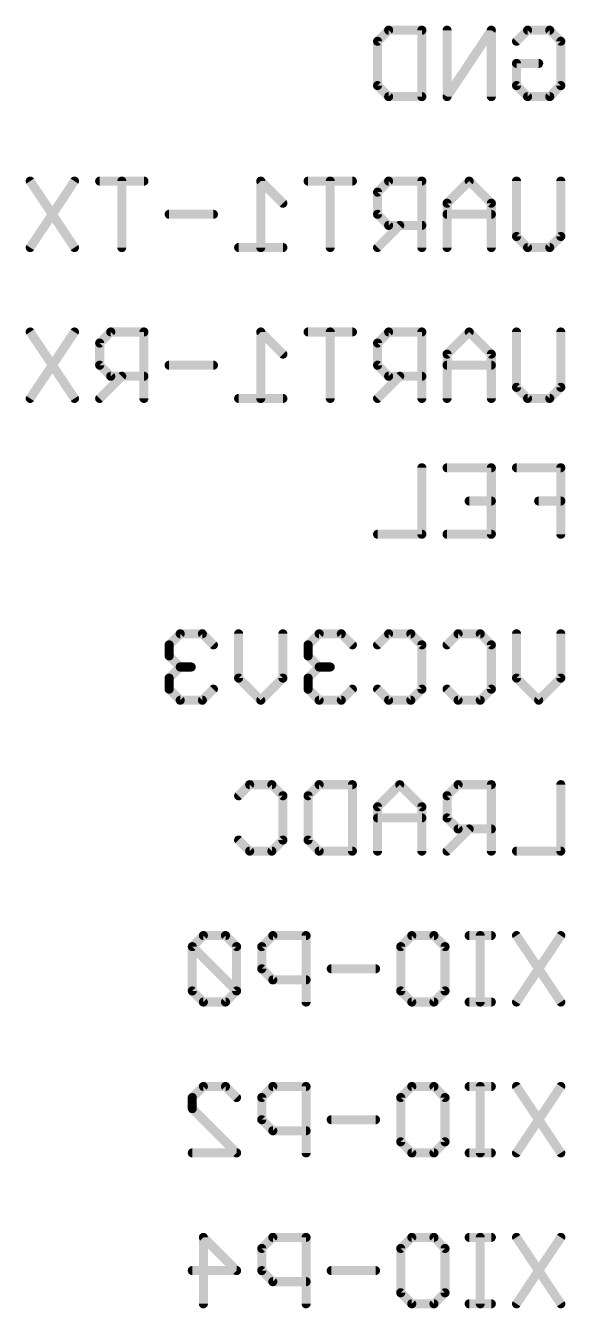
# Model space of a CAD drawing. Extents: x -84 to 55, y -33 to 162.
# Drawn here: x 1.64 to 10.72, y 114.5 to 136.09 of the extents above; entities that cross this region are included whole.
import ezdxf

# ---------------------------------------------------------------- set-up
doc = ezdxf.new("R2010")
doc.units = 0
doc.layers.add('22', color=6, linetype='CONTINUOUS')

msp = doc.modelspace()

# ---------------------------------------------------------------- linework, layer by layer
at = {"layer": '22', "const_width": 0.1524}
for points in [[(7.5613, 135.8323), (7.7477, 136.0188)], [(7.7477, 136.0188), (8.307, 136.0188)], [(8.307, 136.0188), (8.307, 134.9002)], [(9.4764, 136.0188), (8.7307, 134.9002)], [(8.7307, 134.9002), (8.7307, 136.0188)], [(9.4764, 134.9002), (9.4764, 136.0188)], [(9.9001, 135.8323), (10.0865, 136.0188)], [(10.0865, 136.0188), (10.4594, 136.0188)], [(10.4594, 136.0188), (10.6458, 135.8323)], [(7.5613, 135.0866), (7.5613, 135.8323)], [(10.6458, 135.8323), (10.6458, 135.0866)], [(9.9001, 135.0866), (9.9001, 135.4595)], [(9.9001, 135.4595), (10.2729, 135.4595)], [(7.7477, 134.9002), (7.5613, 135.0866)], [(10.0865, 134.9002), (9.9001, 135.0866)], [(10.6458, 135.0866), (10.4594, 134.9002)], [(8.307, 134.9002), (7.7477, 134.9002)], [(10.4594, 134.9002), (10.0865, 134.9002)], [(2.46, 133.4788), (1.7143, 132.3602)], [(1.7143, 133.4788), (2.46, 132.3602)], [(3.6294, 133.4788), (2.8837, 133.4788)], [(3.2566, 132.3602), (3.2566, 133.4788)], [(5.9682, 133.1059), (5.5954, 133.4788)], [(5.5954, 133.4788), (5.5954, 132.3602)], [(7.1376, 133.4788), (6.3919, 133.4788)], [(6.7648, 132.3602), (6.7648, 133.4788)], [(7.7477, 133.4788), (7.5613, 133.2923)], [(8.307, 133.4788), (7.7477, 133.4788)], [(8.307, 132.3602), (8.307, 133.4788)], [(9.1036, 133.4788), (8.7307, 133.1059)], [(9.4764, 133.1059), (9.1036, 133.4788)], [(9.9001, 132.5466), (9.9001, 133.4788)], [(10.6458, 133.4788), (10.6458, 132.5466)], [(7.5613, 133.2923), (7.5613, 132.9195)], [(8.7307, 133.1059), (8.7307, 132.3602)], [(9.4764, 132.3602), (9.4764, 133.1059)], [(4.7988, 132.9195), (4.0531, 132.9195)], [(7.5613, 132.9195), (7.7477, 132.7331)], [(7.9342, 132.7331), (7.5613, 132.3602)], [(7.7477, 132.7331), (8.307, 132.7331)], [(9.4764, 132.9195), (8.7307, 132.9195)], [(10.0865, 132.3602), (9.9001, 132.5466)], [(10.6458, 132.5466), (10.4594, 132.3602)], [(5.9682, 132.3602), (5.2225, 132.3602)], [(10.4594, 132.3602), (10.0865, 132.3602)], [(2.46, 130.9388), (1.7143, 129.8202)], [(1.7143, 130.9388), (2.46, 129.8202)], [(3.0701, 130.9388), (2.8837, 130.7523)], [(3.6294, 130.9388), (3.0701, 130.9388)], [(3.6294, 129.8202), (3.6294, 130.9388)], [(5.9682, 130.5659), (5.5954, 130.9388)], [(5.5954, 130.9388), (5.5954, 129.8202)], [(7.1376, 130.9388), (6.3919, 130.9388)], [(6.7648, 129.8202), (6.7648, 130.9388)], [(7.7477, 130.9388), (7.5613, 130.7523)], [(8.307, 130.9388), (7.7477, 130.9388)], [(8.307, 129.8202), (8.307, 130.9388)], [(9.1036, 130.9388), (8.7307, 130.5659)], [(9.4764, 130.5659), (9.1036, 130.9388)], [(9.9001, 130.0066), (9.9001, 130.9388)], [(10.6458, 130.9388), (10.6458, 130.0066)], [(2.8837, 130.7523), (2.8837, 130.3795)], [(7.5613, 130.7523), (7.5613, 130.3795)], [(8.7307, 130.5659), (8.7307, 129.8202)], [(9.4764, 129.8202), (9.4764, 130.5659)], [(2.8837, 130.3795), (3.0701, 130.193)], [(4.7988, 130.3795), (4.0531, 130.3795)], [(7.5613, 130.3795), (7.7477, 130.193)], [(9.4764, 130.3795), (8.7307, 130.3795)], [(3.2566, 130.193), (2.8837, 129.8202)], [(3.0701, 130.193), (3.6294, 130.193)], [(7.9342, 130.193), (7.5613, 129.8202)], [(7.7477, 130.193), (8.307, 130.193)], [(10.0865, 129.8202), (9.9001, 130.0066)], [(10.6458, 130.0066), (10.4594, 129.8202)], [(5.9682, 129.8202), (5.2225, 129.8202)], [(10.4594, 129.8202), (10.0865, 129.8202)], [(8.307, 128.6528), (8.307, 127.5342)], [(8.7307, 128.6528), (9.4764, 128.6528)], [(9.4764, 128.6528), (9.4764, 127.5342)], [(10.6458, 128.6528), (9.9001, 128.6528)], [(10.6458, 127.5342), (10.6458, 128.6528)], [(9.4764, 128.0935), (9.1036, 128.0935)], [(10.6458, 128.0935), (10.2729, 128.0935)], [(8.307, 127.5342), (7.5613, 127.5342)], [(9.4764, 127.5342), (8.7307, 127.5342)], [(4.2395, 125.8588), (4.0531, 125.6723)], [(4.6124, 125.8588), (4.2395, 125.8588)], [(4.7988, 125.6723), (4.6124, 125.8588)], [(5.2225, 125.1131), (5.2225, 125.8588)], [(5.9682, 125.8588), (5.9682, 125.1131)], [(6.5783, 125.8588), (6.3919, 125.6723)], [(6.9512, 125.8588), (6.5783, 125.8588)], [(7.1376, 125.6723), (6.9512, 125.8588)], [(7.5613, 125.6723), (7.7477, 125.8588)], [(7.7477, 125.8588), (8.1206, 125.8588)], [(8.1206, 125.8588), (8.307, 125.6723)], [(8.7307, 125.6723), (8.9171, 125.8588)], [(8.9171, 125.8588), (9.29, 125.8588)], [(9.29, 125.8588), (9.4764, 125.6723)], [(9.9001, 125.1131), (9.9001, 125.8588)], [(10.6458, 125.8588), (10.6458, 125.1131)], [(4.0531, 125.6723), (4.0531, 125.4859)], [(6.3919, 125.6723), (6.3919, 125.4859)], [(8.307, 125.6723), (8.307, 124.9266)], [(9.4764, 125.6723), (9.4764, 124.9266)], [(4.0531, 125.4859), (4.2395, 125.2995)], [(6.3919, 125.4859), (6.5783, 125.2995)], [(4.2395, 125.2995), (4.0531, 125.1131)], [(4.2395, 125.2995), (4.426, 125.2995)], [(6.5783, 125.2995), (6.3919, 125.1131)], [(6.5783, 125.2995), (6.7648, 125.2995)], [(4.0531, 125.1131), (4.0531, 124.9266)], [(5.5954, 124.7402), (5.2225, 125.1131)], [(5.9682, 125.1131), (5.5954, 124.7402)], [(6.3919, 125.1131), (6.3919, 124.9266)], [(10.2729, 124.7402), (9.9001, 125.1131)], [(10.6458, 125.1131), (10.2729, 124.7402)], [(4.0531, 124.9266), (4.2395, 124.7402)], [(4.2395, 124.7402), (4.6124, 124.7402)], [(4.6124, 124.7402), (4.7988, 124.9266)], [(6.3919, 124.9266), (6.5783, 124.7402)], [(6.5783, 124.7402), (6.9512, 124.7402)], [(6.9512, 124.7402), (7.1376, 124.9266)], [(7.7477, 124.7402), (7.5613, 124.9266)], [(8.1206, 124.7402), (7.7477, 124.7402)], [(8.307, 124.9266), (8.1206, 124.7402)], [(8.9171, 124.7402), (8.7307, 124.9266)], [(9.29, 124.7402), (8.9171, 124.7402)], [(9.4764, 124.9266), (9.29, 124.7402)], [(5.2225, 123.1323), (5.4089, 123.3188)], [(5.4089, 123.3188), (5.7818, 123.3188)], [(5.7818, 123.3188), (5.9682, 123.1323)], [(6.3919, 123.1323), (6.5783, 123.3188)], [(6.5783, 123.3188), (7.1376, 123.3188)], [(7.1376, 123.3188), (7.1376, 122.2002)], [(7.9342, 123.3188), (7.5613, 122.9459)], [(8.307, 122.9459), (7.9342, 123.3188)], [(8.9171, 123.3188), (8.7307, 123.1323)], [(9.4764, 123.3188), (8.9171, 123.3188)], [(9.4764, 122.2002), (9.4764, 123.3188)], [(10.6458, 123.3188), (10.6458, 122.2002)], [(5.9682, 123.1323), (5.9682, 122.3866)], [(6.3919, 122.3866), (6.3919, 123.1323)], [(8.7307, 123.1323), (8.7307, 122.7595)], [(7.5613, 122.9459), (7.5613, 122.2002)], [(8.307, 122.2002), (8.307, 122.9459)], [(8.307, 122.7595), (7.5613, 122.7595)], [(8.7307, 122.7595), (8.9171, 122.5731)], [(9.1036, 122.5731), (8.7307, 122.2002)], [(8.9171, 122.5731), (9.4764, 122.5731)], [(5.4089, 122.2002), (5.2225, 122.3866)], [(5.9682, 122.3866), (5.7818, 122.2002)], [(6.5783, 122.2002), (6.3919, 122.3866)], [(5.7818, 122.2002), (5.4089, 122.2002)], [(7.1376, 122.2002), (6.5783, 122.2002)], [(10.6458, 122.2002), (9.9001, 122.2002)], [(4.6293, 120.7788), (4.4429, 120.5923)], [(5.0022, 120.7788), (4.6293, 120.7788)], [(5.1886, 120.5923), (5.0022, 120.7788)], [(5.7987, 120.7788), (5.6123, 120.5923)], [(6.358, 120.7788), (5.7987, 120.7788)], [(6.358, 119.6602), (6.358, 120.7788)], [(7.9511, 120.5923), (8.1375, 120.7788)], [(8.1375, 120.7788), (8.5104, 120.7788)], [(8.5104, 120.7788), (8.6968, 120.5923)], [(9.4764, 120.7788), (9.1036, 120.7788)], [(9.29, 119.6602), (9.29, 120.7788)], [(10.6458, 120.7788), (9.9001, 119.6602)], [(9.9001, 120.7788), (10.6458, 119.6602)], [(4.4429, 120.5923), (4.4429, 119.8466)], [(5.1886, 119.8466), (4.4429, 120.5923)], [(5.1886, 119.8466), (5.1886, 120.5923)], [(5.6123, 120.5923), (5.6123, 120.2195)], [(7.9511, 119.8466), (7.9511, 120.5923)], [(8.6968, 120.5923), (8.6968, 119.8466)], [(5.6123, 120.2195), (5.7987, 120.0331)], [(7.5274, 120.2195), (6.7817, 120.2195)], [(5.7987, 120.0331), (6.358, 120.0331)], [(4.4429, 119.8466), (4.6293, 119.6602)], [(5.0022, 119.6602), (5.1886, 119.8466)], [(8.1375, 119.6602), (7.9511, 119.8466)], [(8.6968, 119.8466), (8.5104, 119.6602)], [(4.6293, 119.6602), (5.0022, 119.6602)], [(8.5104, 119.6602), (8.1375, 119.6602)], [(9.4764, 119.6602), (9.1036, 119.6602)], [(4.4429, 118.0523), (4.6293, 118.2388)], [(4.4429, 117.8659), (4.4429, 118.0523)], [(4.6293, 118.2388), (5.0022, 118.2388)], [(5.0022, 118.2388), (5.1886, 118.0523)], [(5.7987, 118.2388), (5.6123, 118.0523)], [(5.6123, 118.0523), (5.6123, 117.6795)], [(6.358, 118.2388), (5.7987, 118.2388)], [(6.358, 117.1202), (6.358, 118.2388)], [(7.9511, 118.0523), (8.1375, 118.2388)], [(7.9511, 117.3066), (7.9511, 118.0523)], [(8.1375, 118.2388), (8.5104, 118.2388)], [(8.5104, 118.2388), (8.6968, 118.0523)], [(8.6968, 118.0523), (8.6968, 117.3066)], [(9.4764, 118.2388), (9.1036, 118.2388)], [(9.29, 117.1202), (9.29, 118.2388)], [(10.6458, 118.2388), (9.9001, 117.1202)], [(9.9001, 118.2388), (10.6458, 117.1202)], [(5.1886, 117.1202), (4.4429, 117.8659)], [(5.6123, 117.6795), (5.7987, 117.4931)], [(7.5274, 117.6795), (6.7817, 117.6795)], [(5.7987, 117.4931), (6.358, 117.4931)], [(8.1375, 117.1202), (7.9511, 117.3066)], [(8.6968, 117.3066), (8.5104, 117.1202)], [(4.4429, 117.1202), (5.1886, 117.1202)], [(8.5104, 117.1202), (8.1375, 117.1202)], [(9.4764, 117.1202), (9.1036, 117.1202)], [(4.6293, 114.5802), (4.6293, 115.6988)], [(4.6293, 115.6988), (5.1886, 115.1395)], [(5.7987, 115.6988), (5.6123, 115.5123)], [(6.358, 115.6988), (5.7987, 115.6988)], [(6.358, 114.5802), (6.358, 115.6988)], [(7.9511, 115.5123), (8.1375, 115.6988)], [(8.1375, 115.6988), (8.5104, 115.6988)], [(8.5104, 115.6988), (8.6968, 115.5123)], [(9.4764, 115.6988), (9.1036, 115.6988)], [(9.29, 114.5802), (9.29, 115.6988)], [(10.6458, 115.6988), (9.9001, 114.5802)], [(9.9001, 115.6988), (10.6458, 114.5802)], [(5.6123, 115.5123), (5.6123, 115.1395)], [(7.9511, 114.7666), (7.9511, 115.5123)], [(8.6968, 115.5123), (8.6968, 114.7666)], [(5.1886, 115.1395), (4.4429, 115.1395)], [(5.6123, 115.1395), (5.7987, 114.9531)], [(7.5274, 115.1395), (6.7817, 115.1395)], [(5.7987, 114.9531), (6.358, 114.9531)], [(8.1375, 114.5802), (7.9511, 114.7666)], [(8.5104, 114.5802), (8.1375, 114.5802)], [(8.6968, 114.7666), (8.5104, 114.5802)], [(9.4764, 114.5802), (9.1036, 114.5802)]]:
    msp.add_lwpolyline(points, dxfattribs=at)
at = {"layer": '22', "const_width": 0.0762}
for points in [[(7.7477, 136.0569, 1), (7.7477, 135.9807)], [(7.7747, 135.9918, 1), (7.7208, 136.0457)], [(8.3451, 136.0188, 1), (8.2689, 136.0188)], [(8.307, 135.9807, 1), (8.307, 136.0569)], [(8.7688, 136.0188, 1), (8.6926, 136.0188)], [(9.5145, 136.0188, 1), (9.4383, 136.0188)], [(9.5081, 135.9976, 1), (9.4447, 136.0399)], [(10.0865, 136.0569, 1), (10.0865, 135.9807)], [(10.1135, 135.9918, 1), (10.0596, 136.0457)], [(10.4863, 136.0457, 1), (10.4324, 135.9918)], [(10.4594, 135.9807, 1), (10.4594, 136.0569)], [(7.5994, 135.8323, 1), (7.5232, 135.8323)], [(7.5344, 135.8593, 1), (7.5882, 135.8054)], [(9.8732, 135.8593, 1), (9.927, 135.8054)], [(10.6839, 135.8323, 1), (10.6077, 135.8323)], [(10.6189, 135.8054, 1), (10.6727, 135.8593)], [(9.9382, 135.4595, 1), (9.862, 135.4595)], [(9.9001, 135.4976, 1), (9.9001, 135.4214)], [(10.2729, 135.4214, 1), (10.2729, 135.4976)], [(7.5882, 135.1136, 1), (7.5344, 135.0597)], [(9.927, 135.1136, 1), (9.8732, 135.0597)], [(10.6727, 135.0597, 1), (10.6189, 135.1136)], [(7.5232, 135.0866, 1), (7.5994, 135.0866)], [(7.7477, 134.9383, 1), (7.7477, 134.8621)], [(7.7208, 134.8733, 1), (7.7747, 134.9271)], [(8.307, 134.8621, 1), (8.307, 134.9383)], [(8.699, 134.9213, 1), (8.7624, 134.8791)], [(9.862, 135.0866, 1), (9.9382, 135.0866)], [(10.0865, 134.9383, 1), (10.0865, 134.8621)], [(10.0596, 134.8733, 1), (10.1135, 134.9271)], [(10.4324, 134.9271, 1), (10.4863, 134.8733)], [(10.4594, 134.8621, 1), (10.4594, 134.9383)], [(10.6077, 135.0866, 1), (10.6839, 135.0866)], [(8.2689, 134.9002, 1), (8.3451, 134.9002)], [(8.6926, 134.9002, 1), (8.7688, 134.9002)], [(9.4383, 134.9002, 1), (9.5145, 134.9002)], [(1.746, 133.4999, 1), (1.6826, 133.4576)], [(2.4917, 133.4576, 1), (2.4283, 133.4999)], [(2.8837, 133.5169, 1), (2.8837, 133.4407)], [(3.2947, 133.4788, 1), (3.2185, 133.4788)], [(3.6294, 133.4407, 1), (3.6294, 133.5169)], [(5.6223, 133.5057, 1), (5.5684, 133.4518)], [(5.6335, 133.4788, 1), (5.5573, 133.4788)], [(6.3919, 133.5169, 1), (6.3919, 133.4407)], [(6.8029, 133.4788, 1), (6.7267, 133.4788)], [(7.1376, 133.4407, 1), (7.1376, 133.5169)], [(7.7477, 133.5169, 1), (7.7477, 133.4407)], [(7.7747, 133.4518, 1), (7.7208, 133.5057)], [(8.3451, 133.4788, 1), (8.2689, 133.4788)], [(8.307, 133.4407, 1), (8.307, 133.5169)], [(9.1305, 133.5057, 1), (9.0766, 133.4518)], [(9.1305, 133.4518, 1), (9.0766, 133.5057)], [(9.9382, 133.4788, 1), (9.862, 133.4788)], [(10.6839, 133.4788, 1), (10.6077, 133.4788)], [(7.5994, 133.2923, 1), (7.5232, 133.2923)], [(7.5344, 133.3193, 1), (7.5882, 133.2654)], [(5.9413, 133.079, 1), (5.9952, 133.1328)], [(8.7688, 133.1059, 1), (8.6926, 133.1059)], [(8.7038, 133.1328, 1), (8.7576, 133.079)], [(9.5145, 133.1059, 1), (9.4383, 133.1059)], [(9.4495, 133.079, 1), (9.5033, 133.1328)], [(4.0531, 132.9576, 1), (4.0531, 132.8814)], [(4.7988, 132.8814, 1), (4.7988, 132.9576)], [(7.5882, 132.9464, 1), (7.5344, 132.8925)], [(7.5232, 132.9195, 1), (7.5994, 132.9195)], [(7.7477, 132.7712, 1), (7.7477, 132.695)], [(7.7208, 132.7061, 1), (7.7747, 132.76)], [(7.9611, 132.7061, 1), (7.9072, 132.76)], [(8.307, 132.695, 1), (8.307, 132.7712)], [(8.7307, 132.9576, 1), (8.7307, 132.8814)], [(9.4764, 132.8814, 1), (9.4764, 132.9576)], [(9.927, 132.5736, 1), (9.8732, 132.5197)], [(9.862, 132.5466, 1), (9.9382, 132.5466)], [(10.6077, 132.5466, 1), (10.6839, 132.5466)], [(10.6727, 132.5197, 1), (10.6189, 132.5736)], [(1.6826, 132.3813, 1), (1.746, 132.3391)], [(2.4283, 132.3391, 1), (2.4917, 132.3813)], [(3.2185, 132.3602, 1), (3.2947, 132.3602)], [(5.2225, 132.3983, 1), (5.2225, 132.3221)], [(5.5573, 132.3602, 1), (5.6335, 132.3602)], [(5.9682, 132.3221, 1), (5.9682, 132.3983)], [(6.7267, 132.3602, 1), (6.8029, 132.3602)], [(7.5344, 132.3871, 1), (7.5882, 132.3333)], [(8.2689, 132.3602, 1), (8.3451, 132.3602)], [(8.6926, 132.3602, 1), (8.7688, 132.3602)], [(9.4383, 132.3602, 1), (9.5145, 132.3602)], [(10.0865, 132.3983, 1), (10.0865, 132.3221)], [(10.0596, 132.3333, 1), (10.1135, 132.3871)], [(10.4324, 132.3871, 1), (10.4863, 132.3333)], [(10.4594, 132.3221, 1), (10.4594, 132.3983)], [(1.746, 130.9599, 1), (1.6826, 130.9176)], [(2.4917, 130.9176, 1), (2.4283, 130.9599)], [(3.0701, 130.9769, 1), (3.0701, 130.9007)], [(3.0971, 130.9118, 1), (3.0432, 130.9657)], [(3.6675, 130.9388, 1), (3.5913, 130.9388)], [(3.6294, 130.9007, 1), (3.6294, 130.9769)], [(5.6223, 130.9657, 1), (5.5684, 130.9118)], [(5.6335, 130.9388, 1), (5.5573, 130.9388)], [(6.3919, 130.9769, 1), (6.3919, 130.9007)], [(6.8029, 130.9388, 1), (6.7267, 130.9388)], [(7.1376, 130.9007, 1), (7.1376, 130.9769)], [(7.7477, 130.9769, 1), (7.7477, 130.9007)], [(7.7747, 130.9118, 1), (7.7208, 130.9657)], [(8.3451, 130.9388, 1), (8.2689, 130.9388)], [(8.307, 130.9007, 1), (8.307, 130.9769)], [(9.1305, 130.9657, 1), (9.0766, 130.9118)], [(9.1305, 130.9118, 1), (9.0766, 130.9657)], [(9.9382, 130.9388, 1), (9.862, 130.9388)], [(10.6839, 130.9388, 1), (10.6077, 130.9388)], [(2.9218, 130.7523, 1), (2.8456, 130.7523)], [(2.8568, 130.7793, 1), (2.9107, 130.7254)], [(5.9413, 130.539, 1), (5.9952, 130.5928)], [(7.5994, 130.7523, 1), (7.5232, 130.7523)], [(7.5344, 130.7793, 1), (7.5882, 130.7254)], [(8.7688, 130.5659, 1), (8.6926, 130.5659)], [(8.7038, 130.5928, 1), (8.7576, 130.539)], [(9.5145, 130.5659, 1), (9.4383, 130.5659)], [(9.4495, 130.539, 1), (9.5033, 130.5928)], [(2.9107, 130.4064, 1), (2.8568, 130.3525)], [(2.8456, 130.3795, 1), (2.9218, 130.3795)], [(4.0531, 130.4176, 1), (4.0531, 130.3414)], [(4.7988, 130.3414, 1), (4.7988, 130.4176)], [(7.5882, 130.4064, 1), (7.5344, 130.3525)], [(7.5232, 130.3795, 1), (7.5994, 130.3795)], [(8.7307, 130.4176, 1), (8.7307, 130.3414)], [(9.4764, 130.3414, 1), (9.4764, 130.4176)], [(3.0701, 130.2311, 1), (3.0701, 130.155)], [(3.0432, 130.1661, 1), (3.0971, 130.22)], [(3.2835, 130.1661, 1), (3.2296, 130.22)], [(3.6294, 130.155, 1), (3.6294, 130.2311)], [(7.7477, 130.2311, 1), (7.7477, 130.155)], [(7.7208, 130.1661, 1), (7.7747, 130.22)], [(7.9611, 130.1661, 1), (7.9072, 130.22)], [(8.307, 130.155, 1), (8.307, 130.2311)], [(9.927, 130.0336, 1), (9.8732, 129.9797)], [(9.862, 130.0066, 1), (9.9382, 130.0066)], [(10.6077, 130.0066, 1), (10.6839, 130.0066)], [(10.6727, 129.9797, 1), (10.6189, 130.0336)], [(1.6826, 129.8413, 1), (1.746, 129.7991)], [(2.4283, 129.7991, 1), (2.4917, 129.8413)], [(2.8568, 129.8471, 1), (2.9107, 129.7933)], [(3.5913, 129.8202, 1), (3.6675, 129.8202)], [(5.2225, 129.8583, 1), (5.2225, 129.7821)], [(5.5573, 129.8202, 1), (5.6335, 129.8202)], [(5.9682, 129.7821, 1), (5.9682, 129.8583)], [(6.7267, 129.8202, 1), (6.8029, 129.8202)], [(7.5344, 129.8471, 1), (7.5882, 129.7933)], [(8.2689, 129.8202, 1), (8.3451, 129.8202)], [(8.6926, 129.8202, 1), (8.7688, 129.8202)], [(9.4383, 129.8202, 1), (9.5145, 129.8202)], [(10.0865, 129.8583, 1), (10.0865, 129.7821)], [(10.0596, 129.7933, 1), (10.1135, 129.8471)], [(10.4324, 129.8471, 1), (10.4863, 129.7933)], [(10.4594, 129.7821, 1), (10.4594, 129.8583)], [(8.3451, 128.6528, 1), (8.2689, 128.6528)], [(8.7307, 128.6909, 1), (8.7307, 128.6147)], [(9.5145, 128.6528, 1), (9.4383, 128.6528)], [(9.4764, 128.6147, 1), (9.4764, 128.6909)], [(9.9001, 128.6909, 1), (9.9001, 128.6147)], [(10.6839, 128.6528, 1), (10.6077, 128.6528)], [(10.6458, 128.6147, 1), (10.6458, 128.6909)], [(9.1036, 128.1316, 1), (9.1036, 128.0554)], [(9.4764, 128.0554, 1), (9.4764, 128.1316)], [(10.2729, 128.1316, 1), (10.2729, 128.0554)], [(10.6458, 128.0554, 1), (10.6458, 128.1316)], [(7.5613, 127.5723, 1), (7.5613, 127.4961)], [(8.307, 127.4961, 1), (8.307, 127.5723)], [(8.7307, 127.5723, 1), (8.7307, 127.4961)], [(9.4764, 127.4961, 1), (9.4764, 127.5723)], [(8.2689, 127.5342, 1), (8.3451, 127.5342)], [(9.4383, 127.5342, 1), (9.5145, 127.5342)], [(10.6077, 127.5342, 1), (10.6839, 127.5342)], [(4.2395, 125.8969, 1), (4.2395, 125.8207)], [(4.2665, 125.8318, 1), (4.2126, 125.8857)], [(4.6393, 125.8857, 1), (4.5854, 125.8318)], [(4.6124, 125.8207, 1), (4.6124, 125.8969)], [(5.2606, 125.8588, 1), (5.1844, 125.8588)], [(6.0063, 125.8588, 1), (5.9301, 125.8588)], [(6.5783, 125.8969, 1), (6.5783, 125.8207)], [(6.6053, 125.8318, 1), (6.5514, 125.8857)], [(6.9781, 125.8857, 1), (6.9242, 125.8318)], [(6.9512, 125.8207, 1), (6.9512, 125.8969)], [(7.7477, 125.8969, 1), (7.7477, 125.8207)], [(7.7747, 125.8318, 1), (7.7208, 125.8857)], [(8.1475, 125.8857, 1), (8.0936, 125.8318)], [(8.1206, 125.8207, 1), (8.1206, 125.8969)], [(8.9171, 125.8969, 1), (8.9171, 125.8207)], [(8.9441, 125.8318, 1), (8.8902, 125.8857)], [(9.3169, 125.8857, 1), (9.263, 125.8318)], [(9.29, 125.8207, 1), (9.29, 125.8969)], [(9.9382, 125.8588, 1), (9.862, 125.8588)], [(10.6839, 125.8588, 1), (10.6077, 125.8588)], [(4.0912, 125.6723, 1), (4.015, 125.6723)], [(4.0262, 125.6993, 1), (4.0801, 125.6454)], [(4.7719, 125.6454, 1), (4.8258, 125.6993)], [(6.43, 125.6723, 1), (6.3538, 125.6723)], [(6.365, 125.6993, 1), (6.4188, 125.6454)], [(7.1107, 125.6454, 1), (7.1646, 125.6993)], [(7.5344, 125.6993, 1), (7.5882, 125.6454)], [(8.3451, 125.6723, 1), (8.2689, 125.6723)], [(8.2801, 125.6454, 1), (8.3339, 125.6993)], [(8.7038, 125.6993, 1), (8.7576, 125.6454)], [(9.5145, 125.6723, 1), (9.4383, 125.6723)], [(9.4495, 125.6454, 1), (9.5033, 125.6993)], [(4.015, 125.4859, 1), (4.0912, 125.4859)], [(4.0801, 125.5128, 1), (4.0262, 125.459)], [(6.3538, 125.4859, 1), (6.43, 125.4859)], [(6.4188, 125.5128, 1), (6.365, 125.459)], [(4.2395, 125.3376, 1), (4.2395, 125.2614)], [(4.2665, 125.2725, 1), (4.2126, 125.3264)], [(4.2126, 125.2725, 1), (4.2665, 125.3264)], [(4.426, 125.2614, 1), (4.426, 125.3376)], [(6.5783, 125.3376, 1), (6.5783, 125.2614)], [(6.6053, 125.2725, 1), (6.5514, 125.3264)], [(6.5514, 125.2725, 1), (6.6053, 125.3264)], [(6.7648, 125.2614, 1), (6.7648, 125.3376)], [(4.0912, 125.1131, 1), (4.015, 125.1131)], [(4.0262, 125.14, 1), (4.0801, 125.0861)], [(5.2495, 125.14, 1), (5.1956, 125.0861)], [(5.1844, 125.1131, 1), (5.2606, 125.1131)], [(5.9301, 125.1131, 1), (6.0063, 125.1131)], [(5.9952, 125.0861, 1), (5.9413, 125.14)], [(6.43, 125.1131, 1), (6.3538, 125.1131)], [(6.365, 125.14, 1), (6.4188, 125.0861)], [(9.927, 125.14, 1), (9.8732, 125.0861)], [(9.862, 125.1131, 1), (9.9382, 125.1131)], [(10.6077, 125.1131, 1), (10.6839, 125.1131)], [(10.6727, 125.0861, 1), (10.6189, 125.14)], [(4.0801, 124.9536, 1), (4.0262, 124.8997)], [(4.015, 124.9266, 1), (4.0912, 124.9266)], [(4.2395, 124.7783, 1), (4.2395, 124.7021)], [(4.2126, 124.7133, 1), (4.2665, 124.7671)], [(4.5854, 124.7671, 1), (4.6393, 124.7133)], [(4.6124, 124.7021, 1), (4.6124, 124.7783)], [(4.8258, 124.8997, 1), (4.7719, 124.9536)], [(5.5684, 124.7671, 1), (5.6223, 124.7133)], [(5.5684, 124.7133, 1), (5.6223, 124.7671)], [(6.4188, 124.9536, 1), (6.365, 124.8997)], [(6.3538, 124.9266, 1), (6.43, 124.9266)], [(6.5783, 124.7783, 1), (6.5783, 124.7021)], [(6.5514, 124.7133, 1), (6.6053, 124.7671)], [(6.9242, 124.7671, 1), (6.9781, 124.7133)], [(6.9512, 124.7021, 1), (6.9512, 124.7783)], [(7.1646, 124.8997, 1), (7.1107, 124.9536)], [(7.5882, 124.9536, 1), (7.5344, 124.8997)], [(7.7477, 124.7783, 1), (7.7477, 124.7021)], [(7.7208, 124.7133, 1), (7.7747, 124.7671)], [(8.0936, 124.7671, 1), (8.1475, 124.7133)], [(8.1206, 124.7021, 1), (8.1206, 124.7783)], [(8.2689, 124.9266, 1), (8.3451, 124.9266)], [(8.3339, 124.8997, 1), (8.2801, 124.9536)], [(8.7576, 124.9536, 1), (8.7038, 124.8997)], [(8.9171, 124.7783, 1), (8.9171, 124.7021)], [(8.8902, 124.7133, 1), (8.9441, 124.7671)], [(9.263, 124.7671, 1), (9.3169, 124.7133)], [(9.29, 124.7021, 1), (9.29, 124.7783)], [(9.4383, 124.9266, 1), (9.5145, 124.9266)], [(9.5033, 124.8997, 1), (9.4495, 124.9536)], [(10.246, 124.7671, 1), (10.2999, 124.7133)], [(10.246, 124.7133, 1), (10.2999, 124.7671)], [(5.4089, 123.3569, 1), (5.4089, 123.2807)], [(5.4359, 123.2918, 1), (5.382, 123.3457)], [(5.8087, 123.3457, 1), (5.7548, 123.2918)], [(5.7818, 123.2807, 1), (5.7818, 123.3569)], [(6.5783, 123.3569, 1), (6.5783, 123.2807)], [(6.6053, 123.2918, 1), (6.5514, 123.3457)], [(7.1757, 123.3188, 1), (7.0995, 123.3188)], [(7.1376, 123.2807, 1), (7.1376, 123.3569)], [(7.9611, 123.3457, 1), (7.9072, 123.2918)], [(7.9611, 123.2918, 1), (7.9072, 123.3457)], [(8.9171, 123.3569, 1), (8.9171, 123.2807)], [(8.9441, 123.2918, 1), (8.8902, 123.3457)], [(9.5145, 123.3188, 1), (9.4383, 123.3188)], [(9.4764, 123.2807, 1), (9.4764, 123.3569)], [(10.6839, 123.3188, 1), (10.6077, 123.3188)], [(5.1956, 123.1593, 1), (5.2494, 123.1054)], [(6.0063, 123.1323, 1), (5.9301, 123.1323)], [(5.9413, 123.1054, 1), (5.9952, 123.1593)], [(6.43, 123.1323, 1), (6.3538, 123.1323)], [(6.365, 123.1593, 1), (6.4188, 123.1054)], [(8.7688, 123.1323, 1), (8.6926, 123.1323)], [(8.7038, 123.1593, 1), (8.7576, 123.1054)], [(7.5994, 122.9459, 1), (7.5232, 122.9459)], [(7.5344, 122.9728, 1), (7.5882, 122.919)], [(8.3451, 122.9459, 1), (8.2689, 122.9459)], [(8.2801, 122.919, 1), (8.3339, 122.9728)], [(7.5613, 122.7976, 1), (7.5613, 122.7214)], [(8.307, 122.7214, 1), (8.307, 122.7976)], [(8.7576, 122.7864, 1), (8.7038, 122.7325)], [(8.6926, 122.7595, 1), (8.7688, 122.7595)], [(8.9171, 122.6112, 1), (8.9171, 122.535)], [(8.8902, 122.5461, 1), (8.9441, 122.6)], [(9.1305, 122.5461, 1), (9.0766, 122.6)], [(9.4764, 122.535, 1), (9.4764, 122.6112)], [(5.2494, 122.4136, 1), (5.1956, 122.3597)], [(5.9301, 122.3866, 1), (6.0063, 122.3866)], [(5.9952, 122.3597, 1), (5.9413, 122.4136)], [(6.4188, 122.4136, 1), (6.365, 122.3597)], [(6.3538, 122.3866, 1), (6.43, 122.3866)], [(5.4089, 122.2383, 1), (5.4089, 122.1621)], [(5.382, 122.1733, 1), (5.4359, 122.2271)], [(5.7548, 122.2271, 1), (5.8087, 122.1733)], [(5.7818, 122.1621, 1), (5.7818, 122.2383)], [(6.5783, 122.2383, 1), (6.5783, 122.1621)], [(6.5514, 122.1733, 1), (6.6053, 122.2271)], [(7.0995, 122.2002, 1), (7.1757, 122.2002)], [(7.1376, 122.1621, 1), (7.1376, 122.2383)], [(7.5232, 122.2002, 1), (7.5994, 122.2002)], [(8.2689, 122.2002, 1), (8.3451, 122.2002)], [(8.7038, 122.2271, 1), (8.7576, 122.1733)], [(9.4383, 122.2002, 1), (9.5145, 122.2002)], [(9.9001, 122.2383, 1), (9.9001, 122.1621)], [(10.6077, 122.2002, 1), (10.6839, 122.2002)], [(10.6458, 122.1621, 1), (10.6458, 122.2383)], [(4.6293, 120.8169, 1), (4.6293, 120.7407)], [(4.6563, 120.7518, 1), (4.6024, 120.8057)], [(5.0291, 120.8057, 1), (4.9752, 120.7518)], [(5.0022, 120.7407, 1), (5.0022, 120.8169)], [(5.7987, 120.8169, 1), (5.7987, 120.7407)], [(5.8257, 120.7518, 1), (5.7718, 120.8057)], [(6.3961, 120.7788, 1), (6.3199, 120.7788)], [(6.358, 120.7407, 1), (6.358, 120.8169)], [(8.1375, 120.8169, 1), (8.1375, 120.7407)], [(8.1645, 120.7518, 1), (8.1106, 120.8057)], [(8.5373, 120.8057, 1), (8.4834, 120.7518)], [(8.5104, 120.7407, 1), (8.5104, 120.8169)], [(9.1036, 120.8169, 1), (9.1036, 120.7407)], [(9.3281, 120.7788, 1), (9.2519, 120.7788)], [(9.4764, 120.7407, 1), (9.4764, 120.8169)], [(9.9318, 120.7999, 1), (9.8684, 120.7576)], [(10.6775, 120.7576, 1), (10.6141, 120.7999)], [(4.4699, 120.6193, 1), (4.416, 120.5654)], [(4.481, 120.5923, 1), (4.4048, 120.5923)], [(4.416, 120.6193, 1), (4.4699, 120.5654)], [(5.2267, 120.5923, 1), (5.1505, 120.5923)], [(5.1617, 120.5654, 1), (5.2156, 120.6193)], [(5.6504, 120.5923, 1), (5.5742, 120.5923)], [(5.5854, 120.6193, 1), (5.6392, 120.5654)], [(7.9892, 120.5923, 1), (7.913, 120.5923)], [(7.9242, 120.6193, 1), (7.978, 120.5654)], [(8.7349, 120.5923, 1), (8.6587, 120.5923)], [(8.6699, 120.5654, 1), (8.7237, 120.6193)], [(5.6392, 120.2464, 1), (5.5854, 120.1925)], [(6.7817, 120.2576, 1), (6.7817, 120.1814)], [(7.5274, 120.1814, 1), (7.5274, 120.2576)], [(5.5742, 120.2195, 1), (5.6504, 120.2195)], [(5.7987, 120.0712, 1), (5.7987, 119.995)], [(5.7718, 120.0061, 1), (5.8257, 120.06)], [(6.358, 119.995, 1), (6.358, 120.0712)], [(4.4699, 119.8736, 1), (4.416, 119.8197)], [(4.4048, 119.8466, 1), (4.481, 119.8466)], [(5.1505, 119.8466, 1), (5.2267, 119.8466)], [(5.2156, 119.8197, 1), (5.1617, 119.8736)], [(5.1617, 119.8197, 1), (5.2156, 119.8736)], [(7.978, 119.8736, 1), (7.9242, 119.8197)], [(7.913, 119.8466, 1), (7.9892, 119.8466)], [(8.6587, 119.8466, 1), (8.7349, 119.8466)], [(8.7237, 119.8197, 1), (8.6699, 119.8736)], [(4.6293, 119.6983, 1), (4.6293, 119.6221)], [(4.6024, 119.6333, 1), (4.6563, 119.6871)], [(4.9752, 119.6871, 1), (5.0291, 119.6333)], [(5.0022, 119.6221, 1), (5.0022, 119.6983)], [(6.3199, 119.6602, 1), (6.3961, 119.6602)], [(8.1375, 119.6983, 1), (8.1375, 119.6221)], [(8.1106, 119.6333, 1), (8.1645, 119.6871)], [(8.4834, 119.6871, 1), (8.5373, 119.6333)], [(8.5104, 119.6221, 1), (8.5104, 119.6983)], [(9.1036, 119.6983, 1), (9.1036, 119.6221)], [(9.2519, 119.6602, 1), (9.3281, 119.6602)], [(9.4764, 119.6221, 1), (9.4764, 119.6983)], [(9.8684, 119.6813, 1), (9.9318, 119.6391)], [(10.6141, 119.6391, 1), (10.6775, 119.6813)], [(4.481, 118.0523, 1), (4.4048, 118.0523)], [(4.416, 118.0793, 1), (4.4699, 118.0254)], [(4.6293, 118.2769, 1), (4.6293, 118.2007)], [(4.6563, 118.2118, 1), (4.6024, 118.2657)], [(5.0291, 118.2657, 1), (4.9752, 118.2118)], [(5.0022, 118.2007, 1), (5.0022, 118.2769)], [(5.1617, 118.0254, 1), (5.2156, 118.0793)], [(5.6504, 118.0523, 1), (5.5742, 118.0523)], [(5.5854, 118.0793, 1), (5.6392, 118.0254)], [(5.7987, 118.2769, 1), (5.7987, 118.2007)], [(5.8257, 118.2118, 1), (5.7718, 118.2657)], [(6.3961, 118.2388, 1), (6.3199, 118.2388)], [(6.358, 118.2007, 1), (6.358, 118.2769)], [(7.9892, 118.0523, 1), (7.913, 118.0523)], [(7.9242, 118.0793, 1), (7.978, 118.0254)], [(8.1375, 118.2769, 1), (8.1375, 118.2007)], [(8.1645, 118.2118, 1), (8.1106, 118.2657)], [(8.5373, 118.2657, 1), (8.4834, 118.2118)], [(8.5104, 118.2007, 1), (8.5104, 118.2769)], [(8.7349, 118.0523, 1), (8.6587, 118.0523)], [(8.6699, 118.0254, 1), (8.7237, 118.0793)], [(9.1036, 118.2769, 1), (9.1036, 118.2007)], [(9.3281, 118.2388, 1), (9.2519, 118.2388)], [(9.4764, 118.2007, 1), (9.4764, 118.2769)], [(9.9318, 118.2599, 1), (9.8684, 118.2176)], [(10.6775, 118.2176, 1), (10.6141, 118.2599)], [(4.4048, 117.8659, 1), (4.481, 117.8659)], [(4.4699, 117.8928, 1), (4.416, 117.839)], [(5.6392, 117.7064, 1), (5.5854, 117.6525)], [(5.5742, 117.6795, 1), (5.6504, 117.6795)], [(6.7817, 117.7176, 1), (6.7817, 117.6414)], [(7.5274, 117.6414, 1), (7.5274, 117.7176)], [(5.7987, 117.5312, 1), (5.7987, 117.455)], [(5.7718, 117.4661, 1), (5.8257, 117.52)], [(6.358, 117.455, 1), (6.358, 117.5312)], [(7.978, 117.3336, 1), (7.9242, 117.2797)], [(7.913, 117.3066, 1), (7.9892, 117.3066)], [(8.6587, 117.3066, 1), (8.7349, 117.3066)], [(8.7237, 117.2797, 1), (8.6699, 117.3336)], [(4.4429, 117.1583, 1), (4.4429, 117.0821)], [(5.1617, 117.0933, 1), (5.2156, 117.1471)], [(5.1886, 117.0821, 1), (5.1886, 117.1583)], [(6.3199, 117.1202, 1), (6.3961, 117.1202)], [(8.1375, 117.1583, 1), (8.1375, 117.0821)], [(8.1106, 117.0933, 1), (8.1645, 117.1471)], [(8.4834, 117.1471, 1), (8.5373, 117.0933)], [(8.5104, 117.0821, 1), (8.5104, 117.1583)], [(9.1036, 117.1583, 1), (9.1036, 117.0821)], [(9.2519, 117.1202, 1), (9.3281, 117.1202)], [(9.4764, 117.0821, 1), (9.4764, 117.1583)], [(9.8684, 117.1413, 1), (9.9318, 117.0991)], [(10.6141, 117.0991, 1), (10.6775, 117.1413)], [(4.6674, 115.6988, 1), (4.5912, 115.6988)], [(4.6563, 115.7257, 1), (4.6024, 115.6718)], [(5.7987, 115.7369, 1), (5.7987, 115.6607)], [(5.8257, 115.6718, 1), (5.7718, 115.7257)], [(6.3961, 115.6988, 1), (6.3199, 115.6988)], [(6.358, 115.6607, 1), (6.358, 115.7369)], [(8.1375, 115.7369, 1), (8.1375, 115.6607)], [(8.1645, 115.6718, 1), (8.1106, 115.7257)], [(8.5373, 115.7257, 1), (8.4834, 115.6718)], [(8.5104, 115.6607, 1), (8.5104, 115.7369)], [(9.1036, 115.7369, 1), (9.1036, 115.6607)], [(9.3281, 115.6988, 1), (9.2519, 115.6988)], [(9.4764, 115.6607, 1), (9.4764, 115.7369)], [(9.9318, 115.7199, 1), (9.8684, 115.6776)], [(10.6775, 115.6776, 1), (10.6141, 115.7199)], [(5.6504, 115.5123, 1), (5.5742, 115.5123)], [(5.5854, 115.5393, 1), (5.6392, 115.4854)], [(7.9892, 115.5123, 1), (7.913, 115.5123)], [(7.9242, 115.5393, 1), (7.978, 115.4854)], [(8.7349, 115.5123, 1), (8.6587, 115.5123)], [(8.6699, 115.4854, 1), (8.7237, 115.5393)], [(4.4429, 115.1776, 1), (4.4429, 115.1014)], [(5.1617, 115.1125, 1), (5.2156, 115.1664)], [(5.1886, 115.1014, 1), (5.1886, 115.1776)], [(5.6392, 115.1664, 1), (5.5854, 115.1125)], [(5.5742, 115.1395, 1), (5.6504, 115.1395)], [(6.7817, 115.1776, 1), (6.7817, 115.1014)], [(7.5274, 115.1014, 1), (7.5274, 115.1776)], [(5.7987, 114.9912, 1), (5.7987, 114.915)], [(5.7718, 114.9261, 1), (5.8257, 114.98)], [(6.358, 114.915, 1), (6.358, 114.9912)], [(7.978, 114.7936, 1), (7.9242, 114.7397)], [(7.913, 114.7666, 1), (7.9892, 114.7666)], [(8.1375, 114.6183, 1), (8.1375, 114.5421)], [(8.5104, 114.5421, 1), (8.5104, 114.6183)], [(8.6587, 114.7666, 1), (8.7349, 114.7666)], [(8.7237, 114.7397, 1), (8.6699, 114.7936)], [(9.1036, 114.6183, 1), (9.1036, 114.5421)], [(9.4764, 114.5421, 1), (9.4764, 114.6183)], [(4.5912, 114.5802, 1), (4.6674, 114.5802)], [(6.3199, 114.5802, 1), (6.3961, 114.5802)], [(8.1106, 114.5533, 1), (8.1645, 114.6071)], [(8.4834, 114.6071, 1), (8.5373, 114.5533)], [(9.2519, 114.5802, 1), (9.3281, 114.5802)], [(9.8684, 114.6013, 1), (9.9318, 114.5591)], [(10.6141, 114.5591, 1), (10.6775, 114.6013)]]:
    msp.add_lwpolyline(points, format="xyb", dxfattribs=at)

doc.saveas('drawing.dxf')
